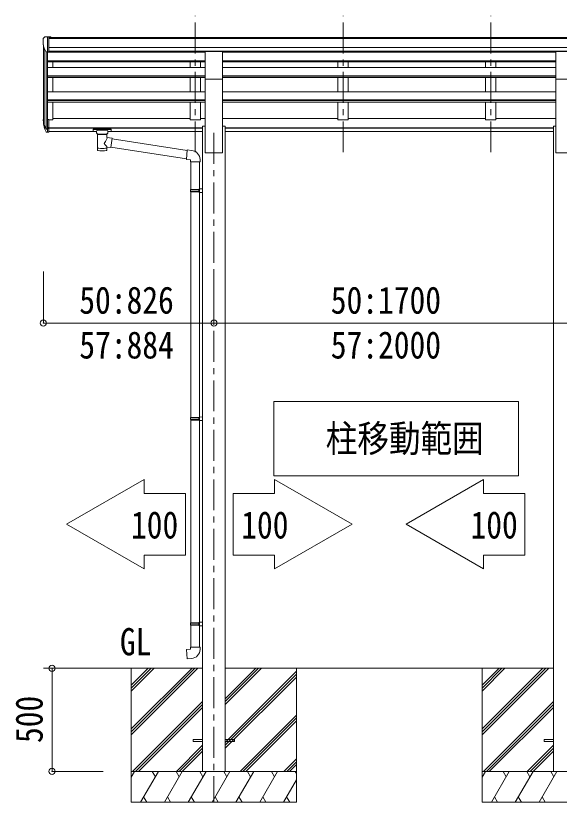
# Model space of a CAD drawing. Units: millimetres, scale not verified. Extents: x -8385 to 21638, y -5853 to 5787.
# Drawn here: x -2473 to 161, y -3295 to 519 of the extents above; entities that cross this region are included whole.
import ezdxf
from ezdxf.enums import TextEntityAlignment as Align

# ---------------------------------------------------------------- set-up
doc = ezdxf.new("R2010")
doc.units = ezdxf.units.MM
doc.header["$LTSCALE"] = 30
doc.header["$PDMODE"] = 32
doc.header["$PDSIZE"] = 30
doc.linetypes.add('CHAIN1', pattern=[8, 5, -1, 1, -1])
for name, color, linetype, lineweight in [('0-0_0', 7, 'Continuous', 9), ('0-1_本体', 4, 'Continuous', 9), ('0-2_部品', 7, 'Continuous', 9), ('0-6_OTH_LINE', 7, 'Continuous', 9), ('0-8_PARTS2', 5, 'CHAIN1', 9)]:
    doc.layers.add(name, color=color, linetype=linetype, lineweight=lineweight)
doc.styles.add('ＭＳ ゴシック', font='')
doc.styles.get('ＭＳ ゴシック').set_extended_font_data('MS Gothic')

msp = doc.modelspace()

# ---------------------------------------------------------------- linework, layer by layer
at = {"layer": '0-0_0'}
for p, q in [((-2338.76, -2645.47), (-1567.76, -2645.47)), ((-1912.76, -2939.65), (-1618.58, -2645.47)), ((-1912.76, -2953.79), (-1604.43, -2645.47)), ((-1912.76, -2967.93), (-1590.29, -2645.47)), ((-1912.76, -2755.8), (-1802.42, -2645.47)), ((-1912.76, -2741.66), (-1816.57, -2645.47)), ((-1912.76, -2727.52), (-1830.71, -2645.47)), ((-1457.76, -2645.47), (132.24, -2645.47)), ((-1457.76, -2821.3), (-1281.92, -2645.47)), ((-1457.76, -2807.16), (-1296.07, -2645.47)), ((-1457.76, -2793.02), (-1310.21, -2645.47)), ((-1457.76, -3005.15), (-1112.76, -2660.15)), ((-1112.76, -2645.47), (-1112.76, -3295.47)), ((-212.76, -2939.65), (81.42, -2645.47)), ((-212.76, -2953.79), (95.57, -2645.47)), ((-212.76, -2967.93), (109.71, -2645.47)), ((-212.76, -2755.8), (-102.42, -2645.47)), ((-212.76, -2741.66), (-116.57, -2645.47)), ((-212.76, -2727.52), (-130.71, -2645.47)), ((-1457.76, -3019.29), (-1112.76, -2674.29)), ((-1457.76, -3033.43), (-1112.76, -2688.44)), ((-1906.45, -3145.47), (-1567.76, -2806.78)), ((-1892.31, -3145.47), (-1567.76, -2820.93)), ((-206.45, -3145.47), (132.24, -2806.78)), ((-192.31, -3145.47), (132.24, -2820.93)), ((-1878.16, -3145.47), (-1567.76, -2835.07)), ((-178.16, -3145.47), (132.24, -2835.07)), ((-1385.95, -3145.47), (-1112.76, -2872.28)), ((-1371.81, -3145.47), (-1112.76, -2886.43)), ((-1357.66, -3145.47), (-1112.76, -2900.57)), ((-1694.31, -3145.47), (-1567.76, -3018.91)), ((-1680.17, -3145.47), (-1567.76, -3033.06)), ((-1666.03, -3145.47), (-1567.76, -3047.2)), ((5.69, -3145.47), (132.24, -3018.91)), ((19.83, -3145.47), (132.24, -3033.06)), ((33.97, -3145.47), (132.24, -3047.2)), ((-1173.81, -3145.47), (-1112.76, -3084.41)), ((-1159.67, -3145.47), (-1112.76, -3098.56)), ((-1145.53, -3145.47), (-1112.76, -3112.7)), ((-1112.76, -3145.47), (-1912.76, -3145.47)), ((-1912.76, -3172.98), (-1896.88, -3145.47)), ((-1868.01, -3295.47), (-1781.41, -3145.47)), ((-1796.41, -3171.45), (-1811.41, -3145.47)), ((-1752.54, -3295.47), (-1665.94, -3145.47)), ((-1680.94, -3171.45), (-1695.94, -3145.47)), ((-1637.07, -3295.47), (-1550.47, -3145.47)), ((-1565.47, -3171.45), (-1580.47, -3145.47)), ((-1521.6, -3295.47), (-1435, -3145.47)), ((-1450, -3171.45), (-1465, -3145.47)), ((-1406.13, -3295.47), (-1319.53, -3145.47)), ((-1334.53, -3171.45), (-1349.53, -3145.47)), ((-1290.66, -3295.47), (-1204.06, -3145.47)), ((-1234.06, -3145.47), (-1219.06, -3171.45)), ((-1118.59, -3145.47), (-1112.76, -3155.57)), ((587.24, -3145.47), (-212.76, -3145.47)), ((-212.76, -3172.98), (-196.88, -3145.47)), ((-168.01, -3295.47), (-81.41, -3145.47)), ((-96.41, -3171.45), (-111.41, -3145.47)), ((-52.54, -3295.47), (34.06, -3145.47)), ((19.06, -3171.45), (4.06, -3145.47)), ((62.93, -3295.47), (149.53, -3145.47)), ((134.53, -3171.45), (119.53, -3145.47)), ((-1175.19, -3295.47), (-1112.76, -3187.33)), ((-1853.01, -3269.49), (-1838.01, -3295.47)), ((-1737.54, -3269.49), (-1722.54, -3295.47)), ((-1622.07, -3269.49), (-1607.07, -3295.47)), ((-1506.6, -3269.49), (-1491.6, -3295.47)), ((-1391.13, -3269.49), (-1376.13, -3295.47)), ((-1275.66, -3269.49), (-1260.66, -3295.47)), ((-1160.19, -3269.49), (-1145.19, -3295.47)), ((-153.01, -3269.49), (-138.01, -3295.47)), ((-37.54, -3269.49), (-22.54, -3295.47)), ((77.93, -3269.49), (92.93, -3295.47))]:
    msp.add_line(p, q, dxfattribs=at)
for points in [[(-1912.76, -2645.47), (-1912.76, -3295.47), (-1112.76, -3295.47)], [(-212.76, -2645.47), (-212.76, -3295.47), (587.24, -3295.47)]]:
    msp.add_lwpolyline(points, dxfattribs=at)
at = {"layer": '0-1_本体'}
for p, q in [((-2312.26, 414.2), (2676.74, 414.2)), ((-2312.26, 408.84), (2676.74, 408.84)), ((-2338.76, 13.79), (-2338.76, 378.03)), ((-2334.47, 359.24), (-2334.47, -10.47)), ((-2324.76, 343.88), (-2324.76, -28.47)), ((-2318.76, 343.41), (-2318.76, 15.96)), ((-2312.26, 365.33), (2686.74, 365.32)), ((-2312.26, 347.65), (2686.74, 347.65)), ((-1555.26, 345.28), (-2312.26, 345.28)), ((-1627.76, 345.28), (-1627.76, 342.77)), ((-1577.76, 345.28), (-1577.76, 342.77)), ((-1470.26, 345.28), (144.74, 345.28)), ((-911.76, 345.28), (-911.76, 342.77)), ((-861.76, 345.28), (-861.76, 342.77)), ((-195.76, 345.28), (-195.76, 342.77)), ((-145.76, 345.28), (-145.76, 342.77)), ((-2318.76, 342.77), (-1555.26, 342.77)), ((-1470.26, 342.77), (144.74, 342.77)), ((-2318.76, 300.74), (-1555.26, 300.74)), ((-2318.76, 299.04), (-1555.26, 299.04)), ((-2318.76, 295.45), (-1555.26, 295.45)), ((-2318.76, 268.35), (-1555.26, 268.35)), ((-2293.76, 268.35), (-2293.76, 295.45)), ((-1627.76, 295.45), (-1627.76, 268.35)), ((-1577.76, 295.45), (-1577.76, 268.35)), ((-1470.26, 300.74), (144.74, 300.74)), ((-1470.26, 299.04), (144.74, 299.04)), ((-1470.26, 295.45), (144.74, 295.45)), ((-1470.26, 268.35), (144.74, 268.35)), ((-911.76, 295.45), (-911.76, 268.35)), ((-861.76, 295.45), (-861.76, 268.35)), ((-195.76, 295.45), (-195.76, 268.35)), ((-145.76, 295.45), (-145.76, 268.35)), ((-2318.76, 227.73), (-1555.26, 227.73)), ((-2318.76, 226.04), (-1555.26, 226.04)), ((-2318.76, 219.25), (-1555.26, 219.25)), ((-2293.76, 149.87), (-2293.76, 219.25)), ((-1627.76, 219.25), (-1627.76, 149.87)), ((-1577.76, 219.25), (-1577.76, 149.87)), ((-1555.26, -145.47), (-1555.26, 212.53)), ((-1470.26, 227.73), (144.74, 227.73)), ((-1470.26, 226.04), (144.74, 226.04)), ((-1470.26, 219.25), (144.74, 219.25)), ((-1470.26, -145.47), (-1470.26, 212.53)), ((-911.76, 219.25), (-911.76, 149.87)), ((-861.76, 219.25), (-861.76, 149.87)), ((-195.76, 219.25), (-195.76, 149.87)), ((-145.76, 219.25), (-145.76, 149.87)), ((144.74, -145.47), (144.74, 212.53)), ((-2318.76, 149.87), (-1555.26, 149.87)), ((-1470.26, 149.87), (144.74, 149.87)), ((-2318.76, 110.73), (-1555.26, 110.73)), ((-2318.76, 109.06), (-1555.26, 109.06)), ((-2318.76, 99.42), (-1555.26, 99.42)), ((-2293.76, 15.13), (-2293.76, 99.42)), ((-1627.76, 99.42), (-1627.76, 15.13)), ((-1470.26, 110.73), (144.74, 110.73)), ((-1470.26, 109.06), (144.74, 109.06)), ((-1470.26, 99.42), (144.74, 99.42)), ((-911.76, 99.42), (-911.76, 15.13)), ((-195.76, 99.42), (-195.76, 15.13)), ((-2312.26, 15.13), (-2293.76, 15.13)), ((-2293.76, 20.35), (-1627.76, 20.35)), ((-1577.76, 20.35), (-1555.26, 20.35)), ((-1470.26, 20.35), (-911.76, 20.35)), ((-861.76, 20.35), (-195.76, 20.35)), ((-145.76, 20.35), (144.74, 20.35)), ((-2312.26, -23.95), (-1567.76, -23.95)), ((-2312.26, -25.33), (-1567.76, -25.33)), ((-1567.76, -15.47), (-1555.26, -15.47)), ((-1567.76, -15.47), (-1567.76, -3145.47)), ((-1470.26, -15.47), (-1457.76, -15.47)), ((-1457.76, -15.47), (-1457.76, -3145.47)), ((-1457.76, -23.95), (132.24, -23.95)), ((-1457.76, -25.33), (132.24, -25.33)), ((132.24, -15.47), (144.74, -15.47)), ((132.24, -15.47), (132.24, -3145.47)), ((-2312.26, -42.51), (-2080.76, -42.51)), ((-2026.76, -42.51), (-1567.76, -42.51)), ((-1457.76, -42.51), (132.24, -42.51)), ((-1555.26, -145.47), (-1470.26, -145.47)), ((144.74, -145.47), (229.74, -145.47))]:
    msp.add_line(p, q, dxfattribs=at)
for points in [[(-1577.76, 99.42), (-1577.76, 15.13), (-1627.76, 15.13)], [(-861.76, 99.42), (-861.76, 15.13), (-911.76, 15.13)], [(-145.76, 99.42), (-145.76, 15.13), (-195.76, 15.13)]]:
    msp.add_lwpolyline(points, dxfattribs=at)
at = {"layer": '0-2_部品'}
for p, q in [((-2340.76, 407.02), (-2340.76, 406.39)), ((-2333.85, 415.82), (-2337.91, 410.01)), ((-2330.76, 416.39), (-2333.09, 416.25)), ((-2330.76, 416.39), (-2312.26, 416.39)), ((-2318.76, 343.41), (-2318.76, 416.39)), ((-2312.26, 416.39), (-2302.26, 416.3)), ((-2312.26, 344.41), (-2312.26, 416.39)), ((-2302.26, 414.2), (-2302.26, 416.3)), ((-2326.38, 345.22), (-2335.66, 361.28)), ((-2318.76, 343.41), (-2323.97, 343.72)), ((-2312.26, 344.41), (-2318.76, 344.41)), ((-1555.26, 346.52), (-1470.26, 346.52)), ((-1555.26, 212.37), (-1555.26, 346.52)), ((-1470.26, 212.37), (-1470.26, 346.52)), ((144.74, 346.52), (229.74, 346.52)), ((144.74, 212.37), (144.74, 346.52)), ((-1555.26, 212.37), (-1470.26, 212.37)), ((144.74, 212.37), (229.74, 212.37)), ((-2318.76, 15.96), (-2318.76, -45.92)), ((-2312.26, 15.96), (-2318.76, 15.96)), ((-2312.26, 15.96), (-2312.26, -45.1)), ((-2336.36, -10.08), (-2326.2, -29.25)), ((-2325.19, -28), (-2334.94, -9.58)), ((-2333.78, -26.93), (-2326.2, -44.42)), ((-2318.76, -28.75), (-2323.89, -28.75)), ((-2318.76, -30.75), (-2323.6, -30.75)), ((-2312.26, -22.35), (-2318.76, -22.35)), ((-2312.26, -27.75), (-2318.76, -27.75)), ((-2097.26, -30.81), (-2097.26, -41.57)), ((-2097.26, -31.01), (-2097.26, -32.55)), ((-2095.26, -30.15), (-2012.26, -30.15)), ((-2095.26, -32.33), (-2012.26, -32.33)), ((-2010.26, -30.81), (-2010.26, -41.57)), ((-2318.76, -45.92), (-2323.6, -45.92)), ((-2312.26, -45.1), (-2318.76, -45.1)), ((-2095.26, -42.24), (-2080.76, -42.24)), ((-2080.76, -49.05), (-2080.76, -38.77)), ((-2076.66, -53.55), (-2076.67, -133.84)), ((-2030.86, -71.12), (-2030.86, -53.53)), ((-2005.63, -75.03), (-2030.86, -71.11)), ((-2026.76, -49.05), (-2026.76, -38.77)), ((-2026.76, -42.24), (-2012.26, -42.24)), ((-2005.63, -75.03), (-2012.66, -120.28)), ((-1641.82, -133.53), (-2005.95, -77.04)), ((-2030.84, -133.84), (-2030.86, -117.21)), ((-2030.86, -117.46), (-2012.66, -120.28)), ((-1645.49, -175.46), (-2012.39, -118.54)), ((-1620.83, -133.65), (-1641.67, -131.83)), ((-1625.76, -189.4), (-1579.76, -189.4)), ((-1623.76, -189.4), (-1623.76, -323.39)), ((-1581.76, -189.4), (-1581.76, -320.83)), ((-1579.76, -189.4), (-1579.76, -178.48)), ((-1625.76, -325.39), (-1624.76, -323.39)), ((-1625.76, -325.39), (-1581.76, -325.39)), ((-1625.76, -325.39), (-1625.76, -333.39)), ((-1625.76, -333.39), (-1581.76, -333.39)), ((-1625.76, -333.39), (-1624.76, -335.39)), ((-1624.76, -323.39), (-1581.76, -323.39)), ((-1624.76, -335.39), (-1581.76, -335.39)), ((-1623.76, -335.39), (-1623.76, -1429.58)), ((-1586.23, -325.39), (-1586.66, -323.39)), ((-1583.76, -320.89), (-1567.76, -320.42)), ((-1583.76, -322.89), (-1583.76, -320.89)), ((-1583.76, -322.89), (-1581.76, -322.89)), ((-1583.76, -337.89), (-1583.76, -335.89)), ((-1583.76, -337.89), (-1567.76, -338.36)), ((-1581.76, -337.95), (-1581.76, -1427.02)), ((-1567.76, -320.42), (-1567.76, -338.36)), ((-1625.76, -1431.58), (-1624.76, -1429.58)), ((-1625.76, -1431.58), (-1624.76, -1429.58)), ((-1625.76, -1431.58), (-1581.76, -1431.58)), ((-1625.76, -1431.58), (-1625.76, -1439.58)), ((-1625.76, -1431.58), (-1581.76, -1431.58)), ((-1625.76, -1431.58), (-1625.76, -1439.58)), ((-1625.76, -1439.58), (-1581.76, -1439.58)), ((-1625.76, -1439.58), (-1624.76, -1441.58)), ((-1625.76, -1439.58), (-1581.76, -1439.58)), ((-1625.76, -1439.58), (-1624.76, -1441.58)), ((-1624.76, -1429.58), (-1581.76, -1429.58)), ((-1624.76, -1429.58), (-1581.76, -1429.58)), ((-1624.76, -1441.58), (-1581.76, -1441.58)), ((-1624.76, -1441.58), (-1581.76, -1441.58)), ((-1623.76, -1441.58), (-1623.76, -2424.74)), ((-1586.23, -1431.58), (-1586.66, -1429.58)), ((-1586.23, -1431.58), (-1586.66, -1429.58)), ((-1583.76, -1427.08), (-1567.76, -1426.61)), ((-1583.76, -1427.08), (-1567.76, -1426.61)), ((-1583.76, -1429.08), (-1583.76, -1427.08)), ((-1583.76, -1429.08), (-1583.76, -1427.08)), ((-1583.76, -1429.08), (-1581.76, -1429.08)), ((-1583.76, -1429.08), (-1581.76, -1429.08)), ((-1583.76, -1444.08), (-1583.76, -1442.08)), ((-1583.76, -1444.08), (-1583.76, -1442.08)), ((-1583.76, -1444.08), (-1567.76, -1444.55)), ((-1583.76, -1444.08), (-1567.76, -1444.55)), ((-1581.76, -1444.14), (-1581.76, -2422.18)), ((-1567.76, -1426.61), (-1567.76, -1444.55)), ((-1567.76, -1426.61), (-1567.76, -1444.55)), ((-1625.76, -2426.74), (-1624.76, -2424.74)), ((-1625.76, -2426.74), (-1581.76, -2426.74)), ((-1625.76, -2426.74), (-1625.76, -2434.74)), ((-1625.76, -2434.74), (-1581.76, -2434.74)), ((-1625.76, -2434.74), (-1624.76, -2436.74)), ((-1624.76, -2424.74), (-1581.76, -2424.74)), ((-1624.76, -2436.74), (-1581.76, -2436.74)), ((-1623.76, -2436.74), (-1623.76, -2542.88)), ((-1586.23, -2426.74), (-1586.66, -2424.74)), ((-1583.76, -2422.24), (-1567.76, -2421.77)), ((-1583.76, -2424.24), (-1583.76, -2422.24)), ((-1583.76, -2424.24), (-1581.76, -2424.24)), ((-1583.76, -2439.24), (-1583.76, -2437.24)), ((-1583.76, -2439.24), (-1567.76, -2439.71)), ((-1581.76, -2439.3), (-1581.76, -2542.88)), ((-1567.76, -2421.77), (-1567.76, -2439.71)), ((-1625.76, -2542.88), (-1579.76, -2542.88)), ((-1625.76, -2552.88), (-1625.76, -2542.88)), ((-1579.76, -2542.88), (-1579.76, -2553.79))]:
    msp.add_line(p, q, dxfattribs=at)
at = {"layer": '0-2_部品', "color": 4}
for p, q in [((-1612.76, -2990.97), (-1612.76, -2999.97)), ((-1567.76, -2990.97), (-1612.76, -2990.97)), ((-1567.76, -2999.97), (-1612.76, -2999.97)), ((-1412.76, -2990.97), (-1457.76, -2990.97)), ((-1412.76, -2999.97), (-1457.76, -2999.97)), ((-1412.76, -2990.97), (-1412.76, -2999.97)), ((87.24, -2990.97), (87.24, -2999.97)), ((132.24, -2990.97), (87.24, -2990.97)), ((132.24, -2999.97), (87.24, -2999.97))]:
    msp.add_line(p, q, dxfattribs=at)
at = {"layer": '0-2_部品'}
for points in [[(-2097.26, -30.81), (-2097.22, -30.62), (-2097.14, -30.48), (-2097.04, -30.39), (-2096.94, -30.33), (-2096.82, -30.28), (-2096.52, -30.22), (-2096.03, -30.17), (-2095.49, -30.15), (-2095.26, -30.15)], [(-2012.26, -30.15), (-2011.9, -30.15), (-2011.37, -30.18), (-2010.92, -30.23), (-2010.62, -30.31), (-2010.45, -30.41), (-2010.33, -30.54), (-2010.26, -30.72), (-2010.26, -30.81)], [(-2097.26, -41.57), (-2097.22, -41.77), (-2097.14, -41.91), (-2097.04, -42), (-2096.94, -42.06), (-2096.82, -42.11), (-2096.52, -42.17), (-2096.03, -42.21), (-2095.49, -42.24), (-2095.26, -42.24)], [(-2080.72, -48.99), (-2080.74, -49.34), (-2080.5, -50.3), (-2079.97, -51.18), (-2079.17, -52.02), (-2078.06, -52.82), (-2076.66, -53.55)], [(-2030.86, -53.53), (-2030.62, -53.44), (-2029.27, -52.71), (-2028.16, -51.86), (-2027.4, -50.99), (-2026.94, -50.09), (-2026.77, -49.21)], [(-2012.26, -42.24), (-2011.9, -42.23), (-2011.37, -42.21), (-2010.92, -42.16), (-2010.62, -42.08), (-2010.45, -41.98), (-2010.33, -41.84), (-2010.26, -41.66), (-2010.26, -41.57)], [(-1641.67, -131.83), (-1645.68, -177.65), (-1625.76, -179.4), (-1625.76, -189.4)], [(-1586.23, -325.39), (-1586.23, -333.39), (-1586.66, -335.39)], [(-1583.76, -335.89), (-1581.76, -335.89), (-1581.76, -322.89)], [(-1586.23, -1431.58), (-1586.23, -1439.58), (-1586.66, -1441.58)], [(-1586.23, -1431.58), (-1586.23, -1439.58), (-1586.66, -1441.58)], [(-1583.76, -1442.08), (-1581.76, -1442.08), (-1581.76, -1429.08)], [(-1583.76, -1442.08), (-1581.76, -1442.08), (-1581.76, -1429.08)], [(-1586.23, -2426.74), (-1586.23, -2434.74), (-1586.66, -2436.74)], [(-1583.76, -2437.24), (-1581.76, -2437.24), (-1581.76, -2424.24)], [(-1620.83, -2598.62), (-1641.67, -2600.45), (-1645.68, -2554.62), (-1625.76, -2552.88)]]:
    msp.add_lwpolyline(points, dxfattribs=at)
for centre, radius, start, end in [((-2337.76, 407.02), 3, 93, 180), ((-2138.76, 406.39), 202, 180, 192.90261), ((-2333.03, 415.25), 1, 93.5, 145), ((-2323.78, 346.72), 3, 210, 266.5), ((-2250.1, 12.09), 89.07, 174.49576, 194.41188), ((-2250.81, 16.37), 88.05, 177.22392, 197.21071), ((-2205.54, 9.14), 133.22, 183.27987, 195.71302), ((-2323.6, -27.75), 3, 210, 270), ((-2323.89, -27.25), 1.5, 210, 270), ((-2323.6, -42.92), 3, 210, 270), ((-1624.76, -178.48), 45, 0, 85), ((-1624.76, -2553.79), 45, 275, 0)]:
    msp.add_arc(centre, radius, start, end, dxfattribs=at)
for centre, major_axis, ratio, start_param, end_param in [((-2095.26, -32.55), (2, 0), 0.109601, 1.5707963, 3.1415927), ((-2053.76, -38.77), (27, 0), 0.122176, 6.2831853, 9.424778), ((-2012.26, -32.55), (2, 0), 0.109601, 0, 1.5707963), ((-2053.74, -54), (-22.91, 0.42), 0.072511, 0.0008029, 1.5715993), ((-2053.74, -55.62), (-22.91, 0.42), 0.072511, 0.0008029, 1.5715993), ((-2053.77, -54), (22.92, 0.42), 0.07247, 4.71158, 6.2823764), ((-2053.77, -55.62), (22.92, 0.42), 0.07247, 4.71158, 6.2823764), ((-2053.76, -97.66), (-22.81, -26.62), 0.234429, 1.6855472, 3.1268519), ((-2042.76, -49.05), (16, 0), 0.361356, 6.2636979, 6.2831853), ((-2051.2, -95.01), (20.32, -22.25), 0.045535, 0.0389954, 1.3075346), ((-2053.76, -133.84), (22.92, 0), 0.101955, 3.1415499, 6.2833984), ((-2053.76, -121.4), (22.91, 0), 0.122865, 3.1415927, 6.2831853)]:
    msp.add_ellipse(centre, major_axis=major_axis, ratio=ratio, start_param=start_param, end_param=end_param, dxfattribs=at)
at = {"layer": '0-6_OTH_LINE', "color": 6}
for p, q in [((-2338.76, -971.41), (-2338.76, -721.41)), ((-1512.76, -971.41), (-1512.76, -721.41)), ((-1512.76, -971.41), (-2338.76, -971.41)), ((1387.24, -971.41), (-1512.76, -971.41)), ((-2296.85, -2645.47), (-2048.49, -2645.47)), ((-2296.85, -3145.47), (-2296.85, -2645.47)), ((-2296.85, -3145.47), (-2048.49, -3145.47))]:
    msp.add_line(p, q, dxfattribs=at)
at = {"layer": '0-6_OTH_LINE'}
for p, q in [((-1222.07, -1711.97), (-1222.07, -1351.97)), ((-1222.07, -1351.97), (-37.13, -1351.97)), ((-37.13, -1351.97), (-37.13, -1711.97)), ((-37.13, -1711.97), (-1222.07, -1711.97)), ((-1851.03, -1729.98), (-1851.03, -1797.18)), ((-1218.53, -1729.98), (-1218.53, -1797.18)), ((-205.67, -1729.98), (-205.67, -1797.18)), ((-1851.03, -2096.78), (-1650.63, -2096.78)), ((-1851.03, -2096.78), (-1851.03, -2163.98)), ((-1218.53, -2096.78), (-1418.93, -2096.78)), ((-1218.53, -2096.78), (-1218.53, -2163.98)), ((-205.67, -2096.78), (-5.27, -2096.78)), ((-205.67, -2096.78), (-205.67, -2163.98))]:
    msp.add_line(p, q, dxfattribs=at)
for points in [[(-1851.03, -2163.98), (-2226.89, -1946.98), (-1851.03, -1729.98)], [(-1218.53, -2163.98), (-842.67, -1946.98), (-1218.53, -1729.98)], [(-205.67, -2163.98), (-581.52, -1946.98), (-205.67, -1729.98)], [(-1851.03, -1797.18), (-1650.63, -1797.18), (-1650.63, -2096.78)], [(-1218.53, -1797.18), (-1418.93, -1797.18), (-1418.93, -2096.78)], [(-205.67, -1797.18), (-5.27, -1797.18), (-5.27, -2096.78)]]:
    msp.add_lwpolyline(points, dxfattribs=at)
at = {"layer": '0-6_OTH_LINE', "color": 6}
for p in [(-2338.76, -971.41), (-1512.76, -971.41), (-2296.85, -2645.47), (-2296.85, -3145.47)]:
    msp.add_point(p, dxfattribs=at)
at = {"layer": '0-8_PARTS2'}
for p, q in [((-1602.76, -143.13), (-1602.76, 519.4)), ((-886.76, -143.13), (-886.76, 519.4)), ((-170.76, -143.13), (-170.76, 519.4)), ((-1512.76, -49.33), (-1512.76, -3295.47))]:
    msp.add_line(p, q, dxfattribs=at)

# ---------------------------------------------------------------- texts
at = {"layer": '0-0_0', "style": 'ＭＳ ゴシック', "width": 0.85}
msp.add_text('GL', height=132, dxfattribs=at).set_placement((-1968.07, -2622.28), align=Align.BOTTOM_LEFT)
at = {"layer": '0-6_OTH_LINE', "style": 'ＭＳ ゴシック', "width": 0.85}
for s, p in [('50:826', (-2164.76, -965.41)), ('50:1700', (-946.29, -965.41)), ('57:884', (-2164.76, -1182.79)), ('57:2000', (-946.29, -1182.79)), ('柱移動範囲', (-970.57, -1636.73)), ('100', (-1914.36, -2055.74)), ('100', (-1380.2, -2055.74)), ('100', (-268.99, -2055.74))]:
    msp.add_text(s, height=132, dxfattribs=at).set_placement(p, align=Align.BOTTOM_LEFT)
msp.add_text('500', height=132, rotation=90, dxfattribs=at).set_placement((-2302.85, -3007.97), align=Align.BOTTOM_LEFT)

doc.saveas('drawing.dxf')
